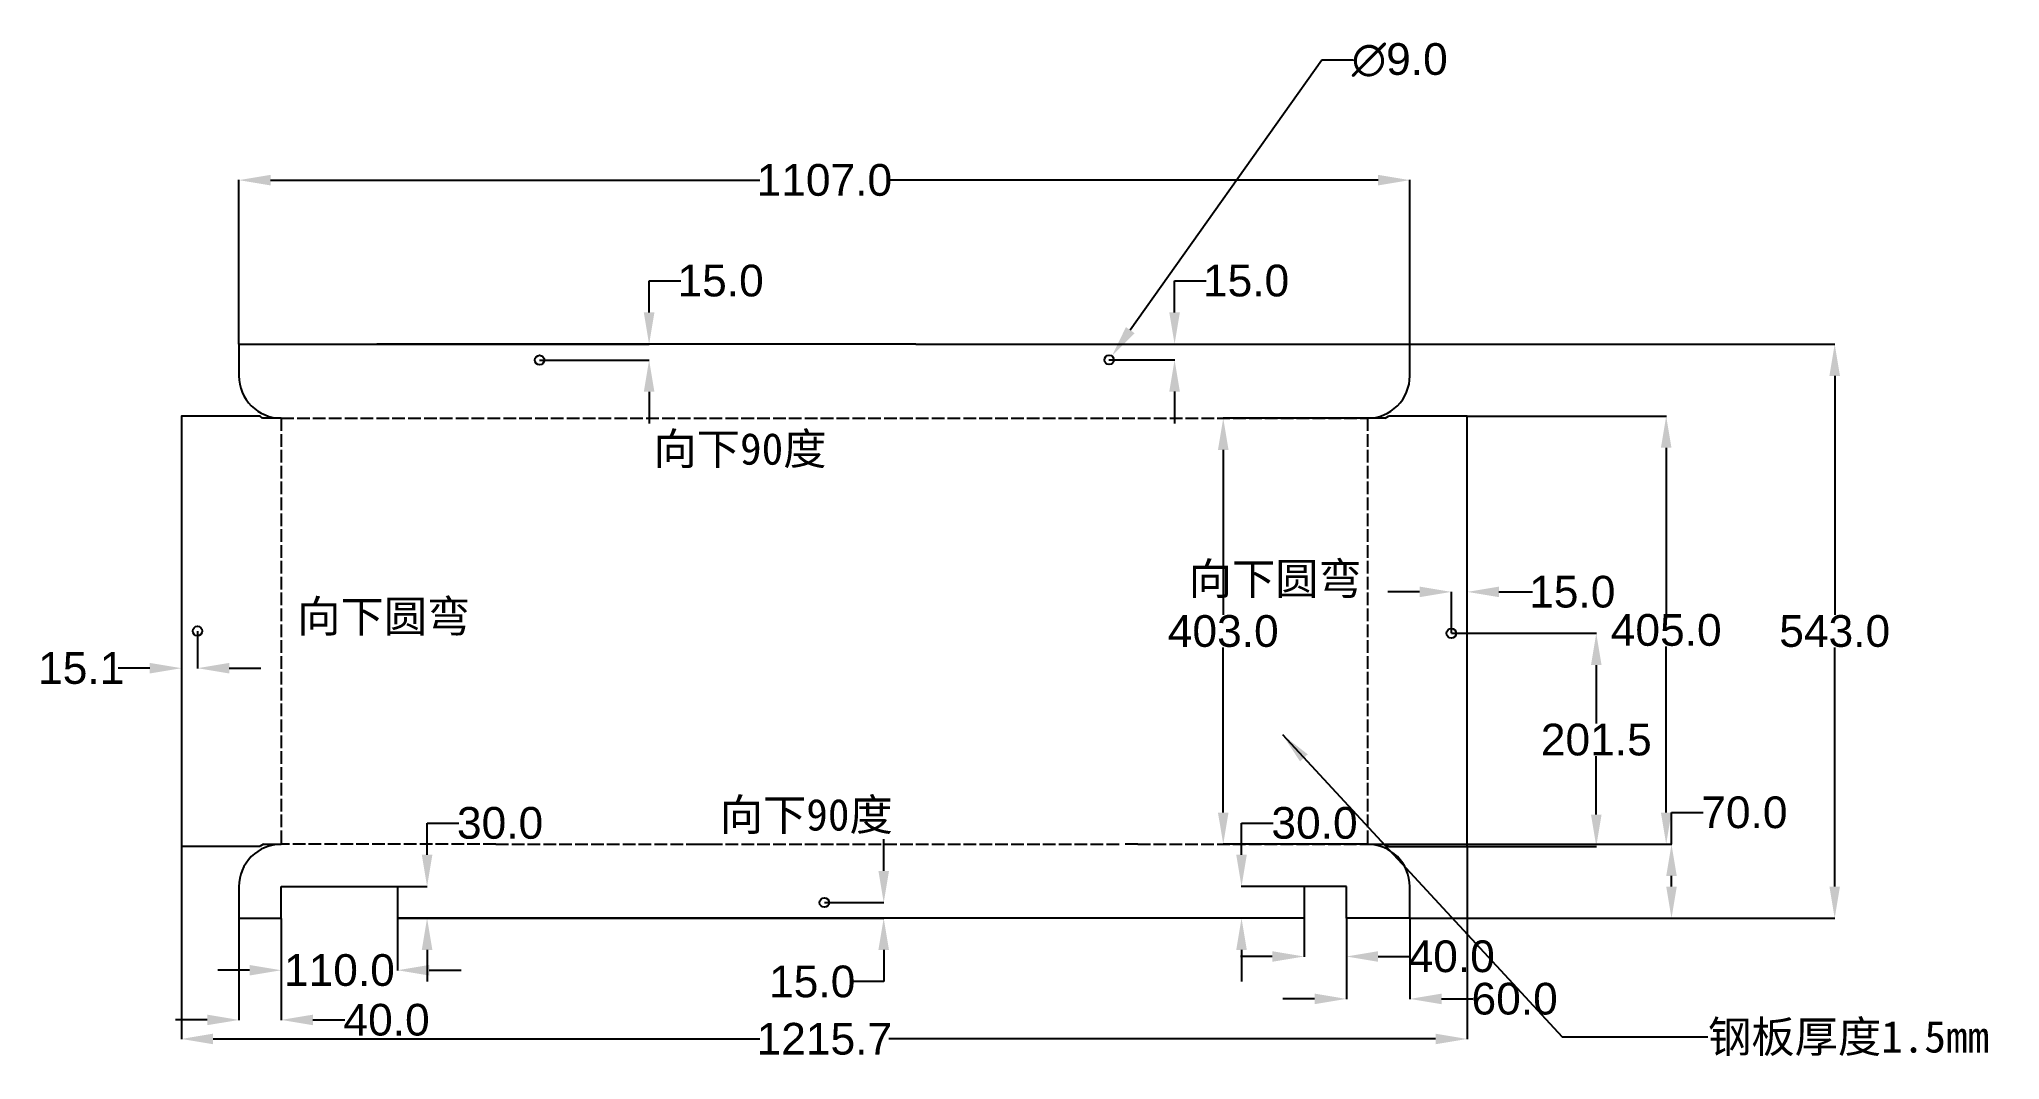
# Model space of a CAD drawing. Header units: millimetres. Extents: x -204 to 1650, y -134 to 832.
import ezdxf

# ---------------------------------------------------------------- set-up
doc = ezdxf.new("R2010")
doc.units = ezdxf.units.MM
doc.header["$PDMODE"] = 35
doc.linetypes.add('ACAD_ISO02W100', pattern=[15, 12, -3])
doc.styles.get("Standard").update_dxf_attribs({"font": 'arial.ttf'})
doc.dimstyles.get("Standard").update_dxf_attribs({"dimtxt": 30, "dimasz": 30, "dimexe": 0.18, "dimexo": 0.0625, "dimgap": 0.09, "dimtad": 0, "dimtih": 1, "dimtoh": 1, "dimdec": 1, "dimzin": 0, "dimdsep": 46, "dimtxsty": 'Standard', "dimcen": 0.09, "dimclrd": 3, "dimclre": 3, "dimclrt": 3, "dimadec": 0, "dimazin": 0, "dimtfac": 1, "dimtdec": 1, "dimtofl": 0, "dimtmove": 0, "dimatfit": 3, "dimfxl": 1, "dimtolj": 1, "dimtzin": 0, "dimarcsym": 0})

# ---------------------------------------------------------------- blocks, each defined once
blk = doc.blocks.new('*D4')
at = {"color": 3, "lineweight": -2, "transparency": 16777216}
for p, q in [((1131.4, 269.5), (1268.5, 269.5)), ((1268.3, 239.5), (1268.3, 184.2)), ((1268.3, 98), (1268.3, 153.3)), ((1131.4, 68), (1268.5, 68))]:
    blk.add_line(p, q, dxfattribs=at)
at = {"color": 3, "transparency": 16777216}
for points in [[(1263.3, 239.5), (1273.3, 239.5), (1268.3, 269.5)], [(1263.3, 98), (1273.3, 98), (1268.3, 68)]]:
    blk.add_solid(points, dxfattribs=at)
at = {"layer": 'Defpoints', "color": 0, "transparency": 16777216}
for p in [(1131.3, 269.5), (1131.3, 68), (1268.3, 68)]:
    blk.add_point(p, dxfattribs=at)
at = {"color": 3, "transparency": 16777216, "insert": (1268.3, 168.8), "char_height": 30, "attachment_point": 5}
blk.add_mtext('\\A1;201.5', dxfattribs=at)
blk = doc.blocks.new('*D9')
at = {"color": 3, "lineweight": -2, "transparency": 16777216}
for p, q in [((-69.4, 67.9), (-69.4, -114.4)), ((1146.3, 67.9), (1146.3, -114.4)), ((-39.4, -114.2), (477.5, -114.2)), ((1116.3, -114.2), (599.4, -114.2))]:
    blk.add_line(p, q, dxfattribs=at)
at = {"color": 3, "transparency": 16777216}
for points in [[(-39.4, -109.2), (-39.4, -119.2), (-69.4, -114.2)], [(1116.3, -109.2), (1116.3, -119.2), (1146.3, -114.2)]]:
    blk.add_solid(points, dxfattribs=at)
at = {"layer": 'Defpoints', "color": 0, "transparency": 16777216}
for p in [(-69.4, 68), (1146.3, 68), (1146.3, -114.2)]:
    blk.add_point(p, dxfattribs=at)
at = {"color": 3, "transparency": 16777216, "insert": (538.5, -114.2), "char_height": 30, "attachment_point": 5}
blk.add_mtext('\\A1;1215.7', dxfattribs=at)
blk = doc.blocks.new('*D10')
at = {"color": 3, "lineweight": -2, "transparency": 16777216}
for p, q in [((-15, 543.1), (-15, 698.4)), ((15, 698.2), (477.6, 698.2)), ((1062, 698.2), (599.4, 698.2)), ((1092, 543.1), (1092, 698.4))]:
    blk.add_line(p, q, dxfattribs=at)
at = {"color": 3, "transparency": 16777216}
for points in [[(15, 703.2), (15, 693.2), (-15, 698.2)], [(1062, 703.2), (1062, 693.2), (1092, 698.2)]]:
    blk.add_solid(points, dxfattribs=at)
at = {"layer": 'Defpoints', "color": 0, "transparency": 16777216}
for p in [(1092, 698.2), (-15, 543), (1092, 543)]:
    blk.add_point(p, dxfattribs=at)
at = {"color": 3, "transparency": 16777216, "insert": (538.5, 698.2), "char_height": 30, "attachment_point": 5}
blk.add_mtext('\\A1;1107.0', dxfattribs=at)
blk = doc.blocks.new('*D11')
at = {"color": 3, "lineweight": -2, "transparency": 16777216}
for p, q in [((1092.1, 543), (1493.9, 543)), ((1493.7, 513), (1493.7, 286.9)), ((1493.7, 30), (1493.7, 256.1)), ((1092.1, 0), (1493.9, 0))]:
    blk.add_line(p, q, dxfattribs=at)
at = {"color": 3, "transparency": 16777216}
for points in [[(1488.7, 513), (1498.7, 513), (1493.7, 543)], [(1488.7, 30), (1498.7, 30), (1493.7, 0)]]:
    blk.add_solid(points, dxfattribs=at)
at = {"layer": 'Defpoints', "color": 0, "transparency": 16777216}
for p in [(1092, 543), (1092, 0), (1493.7, 0)]:
    blk.add_point(p, dxfattribs=at)
at = {"color": 3, "transparency": 16777216, "insert": (1493.7, 271.5), "char_height": 30, "attachment_point": 5}
blk.add_mtext('\\A1;543.0', dxfattribs=at)
blk = doc.blocks.new('*D12')
at = {"color": 3, "lineweight": -2, "transparency": 16777216}
for p, q in [((1008.8, 811.8), (827.7, 556.3)), ((1038.8, 811.8), (1008.8, 811.8)), ((807.7, 528), (807.7, 528.2)), ((807.7, 528.1), (807.8, 528.1))]:
    blk.add_line(p, q, dxfattribs=at)
at = {"color": 3, "transparency": 16777216}
blk.add_solid([(823.6, 559.2), (831.8, 553.4), (810.4, 531.8)], dxfattribs=at)
at = {"layer": 'Defpoints', "color": 0, "transparency": 16777216}
for p in [(805.1, 524.5), (810.4, 531.8)]:
    blk.add_point(p, dxfattribs=at)
at = {"color": 3, "transparency": 16777216, "insert": (1082.5, 811.8), "char_height": 30, "attachment_point": 5}
blk.add_mtext('\\A1;∅9.0', dxfattribs=at)
blk = doc.blocks.new('*D14')
at = {"color": 3, "lineweight": -2, "transparency": 16777216}
for p, q in [((1051.9, 473), (915.4, 473)), ((915.6, 443), (915.6, 286.9)), ((915.6, 100), (915.6, 256.1)), ((1051.9, 70), (915.4, 70))]:
    blk.add_line(p, q, dxfattribs=at)
at = {"color": 3, "transparency": 16777216}
for points in [[(910.6, 443), (920.6, 443), (915.6, 473)], [(910.6, 100), (920.6, 100), (915.6, 70)]]:
    blk.add_solid(points, dxfattribs=at)
at = {"layer": 'Defpoints', "color": 0, "transparency": 16777216}
for p in [(1052, 473), (915.6, 70), (1052, 70)]:
    blk.add_point(p, dxfattribs=at)
at = {"color": 3, "transparency": 16777216, "insert": (915.6, 271.5), "char_height": 30, "attachment_point": 5}
blk.add_mtext('\\A1;403.0', dxfattribs=at)
blk = doc.blocks.new('*D16')
at = {"color": 3, "lineweight": -2, "transparency": 16777216}
for p, q in [((1339.4, 70), (1339.4, 100)), ((1339.4, 100), (1369.4, 100)), ((1052.1, 70), (1339.6, 70)), ((1339.4, 30), (1339.4, 40)), ((1092.1, 0), (1339.6, 0))]:
    blk.add_line(p, q, dxfattribs=at)
at = {"color": 3, "transparency": 16777216}
for points in [[(1334.4, 40), (1344.4, 40), (1339.4, 70)], [(1334.4, 30), (1344.4, 30), (1339.4, 0)]]:
    blk.add_solid(points, dxfattribs=at)
at = {"layer": 'Defpoints', "color": 0, "transparency": 16777216}
for p in [(1052, 70), (1339.4, 70), (1092.1, 0)]:
    blk.add_point(p, dxfattribs=at)
at = {"color": 3, "transparency": 16777216, "insert": (1408.3, 100), "char_height": 30, "attachment_point": 5}
blk.add_mtext('\\A1;70.0', dxfattribs=at)
blk = doc.blocks.new('*D18')
at = {"color": 3, "lineweight": -2, "transparency": 16777216}
for p, q in [((1101.3, 308.7), (1071.3, 308.7)), ((1131.3, 269.6), (1131.3, 308.9)), ((1146.3, 269.6), (1146.3, 308.9)), ((1176.3, 308.7), (1208, 308.7))]:
    blk.add_line(p, q, dxfattribs=at)
at = {"color": 3, "transparency": 16777216}
for points in [[(1101.3, 313.7), (1101.3, 303.7), (1131.3, 308.7)], [(1176.3, 313.7), (1176.3, 303.7), (1146.3, 308.7)]]:
    blk.add_solid(points, dxfattribs=at)
at = {"layer": 'Defpoints', "color": 0, "transparency": 16777216}
for p in [(1146.3, 308.7), (1131.3, 269.5), (1146.3, 269.5)]:
    blk.add_point(p, dxfattribs=at)
at = {"color": 3, "transparency": 16777216, "insert": (1245.6, 308.7), "char_height": 30, "attachment_point": 5}
blk.add_mtext('\\A1;15.0', dxfattribs=at)
blk = doc.blocks.new('*D19')
at = {"color": 3, "lineweight": -2, "transparency": 16777216}
for p, q in [((372.8, 573), (372.8, 603)), ((372.8, 603), (402.8, 603)), ((-14.9, 543), (373, 543)), ((269.3, 528), (373, 528)), ((372.8, 498), (372.8, 468))]:
    blk.add_line(p, q, dxfattribs=at)
at = {"color": 3, "transparency": 16777216}
for points in [[(367.8, 573), (377.8, 573), (372.8, 543)], [(367.8, 498), (377.8, 498), (372.8, 528)]]:
    blk.add_solid(points, dxfattribs=at)
at = {"layer": 'Defpoints', "color": 0, "transparency": 16777216}
for p in [(-15, 543), (372.8, 543), (269.3, 528)]:
    blk.add_point(p, dxfattribs=at)
at = {"color": 3, "transparency": 16777216, "insert": (440.4, 603), "char_height": 30, "attachment_point": 5}
blk.add_mtext('\\A1;15.0', dxfattribs=at)
blk = doc.blocks.new('*D21')
at = {"color": 3, "lineweight": -2, "transparency": 16777216}
for p, q in [((-15, -0.1), (-15, -96.4)), ((25, -0.1), (25, -96.4)), ((-45, -96.2), (-75, -96.2)), ((55, -96.2), (85, -96.2))]:
    blk.add_line(p, q, dxfattribs=at)
at = {"color": 3, "transparency": 16777216}
for points in [[(-45, -91.2), (-45, -101.2), (-15, -96.2)], [(55, -91.2), (55, -101.2), (25, -96.2)]]:
    blk.add_solid(points, dxfattribs=at)
at = {"layer": 'Defpoints', "color": 0, "transparency": 16777216}
for p in [(-15, 0), (25, 0), (25, -96.2)]:
    blk.add_point(p, dxfattribs=at)
at = {"color": 3, "transparency": 16777216, "insert": (124.6, -96.2), "char_height": 30, "attachment_point": 5}
blk.add_mtext('\\A1;40.0', dxfattribs=at)
blk = doc.blocks.new('*D22')
at = {"color": 3, "lineweight": -2, "transparency": 16777216}
for p, q in [((25, -0.1), (25, -49.3)), ((135, -0.1), (135, -49.3)), ((-5, -49.2), (-35, -49.2)), ((165, -49.2), (195, -49.2))]:
    blk.add_line(p, q, dxfattribs=at)
at = {"color": 3, "transparency": 16777216}
for points in [[(-5, -44.2), (-5, -54.2), (25, -49.2)], [(165, -44.2), (165, -54.2), (135, -49.2)]]:
    blk.add_solid(points, dxfattribs=at)
at = {"layer": 'Defpoints', "color": 0, "transparency": 16777216}
for p in [(135, 0), (25, -0.1), (135, -49.2)]:
    blk.add_point(p, dxfattribs=at)
at = {"color": 3, "transparency": 16777216, "insert": (80, -49.2), "char_height": 30, "attachment_point": 5}
blk.add_mtext('\\A1;110.0', dxfattribs=at)
blk = doc.blocks.new('*D23')
at = {"color": 3, "lineweight": -2, "transparency": 16777216}
for p, q in [((162.9, 60), (162.9, 90)), ((162.9, 90), (192.9, 90)), ((135.1, 30), (163.1, 30)), ((135.1, 0), (163.1, 0)), ((162.9, -30), (162.9, -60))]:
    blk.add_line(p, q, dxfattribs=at)
at = {"color": 3, "transparency": 16777216}
for points in [[(157.9, 60), (167.9, 60), (162.9, 30)], [(157.9, -30), (167.9, -30), (162.9, 0)]]:
    blk.add_solid(points, dxfattribs=at)
at = {"layer": 'Defpoints', "color": 0, "transparency": 16777216}
for p in [(135, 30), (162.9, 30), (135, 0)]:
    blk.add_point(p, dxfattribs=at)
at = {"color": 3, "transparency": 16777216, "insert": (231.9, 90), "char_height": 30, "attachment_point": 5}
blk.add_mtext('\\A1;30.0', dxfattribs=at)
blk = doc.blocks.new('*D24')
at = {"color": 3, "lineweight": -2, "transparency": 16777216}
for p, q in [((1032, -0.1), (1032, -76.5)), ((1092, -0.1), (1092, -76.5)), ((1002, -76.3), (972, -76.3)), ((1122, -76.3), (1152, -76.3))]:
    blk.add_line(p, q, dxfattribs=at)
at = {"color": 3, "transparency": 16777216}
for points in [[(1002, -71.3), (1002, -81.3), (1032, -76.3)], [(1122, -71.3), (1122, -81.3), (1092, -76.3)]]:
    blk.add_solid(points, dxfattribs=at)
at = {"layer": 'Defpoints', "color": 0, "transparency": 16777216}
for p in [(1032, 0), (1092, 0), (1092, -76.3)]:
    blk.add_point(p, dxfattribs=at)
at = {"color": 3, "transparency": 16777216, "insert": (1191.1, -76.3), "char_height": 30, "attachment_point": 5}
blk.add_mtext('\\A1;60.0', dxfattribs=at)
blk = doc.blocks.new('*D25')
at = {"color": 3, "lineweight": -2, "transparency": 16777216}
for p, q in [((992, -0.1), (992, -36.4)), ((1032, -0.1), (1032, -36.4)), ((962, -36.2), (932, -36.2)), ((1062, -36.2), (1092, -36.2))]:
    blk.add_line(p, q, dxfattribs=at)
at = {"color": 3, "transparency": 16777216}
for points in [[(962, -31.2), (962, -41.2), (992, -36.2)], [(1062, -31.2), (1062, -41.2), (1032, -36.2)]]:
    blk.add_solid(points, dxfattribs=at)
at = {"layer": 'Defpoints', "color": 0, "transparency": 16777216}
for p in [(992, 0), (1032, -0.1), (1032, -36.2)]:
    blk.add_point(p, dxfattribs=at)
at = {"color": 3, "transparency": 16777216, "insert": (1131.6, -36.2), "char_height": 30, "attachment_point": 5}
blk.add_mtext('\\A1;40.0', dxfattribs=at)
blk = doc.blocks.new('*D26')
at = {"color": 3, "lineweight": -2, "transparency": 16777216}
for p, q in [((932.9, 60), (932.9, 90)), ((932.9, 90), (962.9, 90)), ((991.9, 30), (932.7, 30)), ((991.9, 0), (932.7, 0)), ((932.9, -30), (932.9, -60))]:
    blk.add_line(p, q, dxfattribs=at)
at = {"color": 3, "transparency": 16777216}
for points in [[(927.9, 60), (937.9, 60), (932.9, 30)], [(927.9, -30), (937.9, -30), (932.9, 0)]]:
    blk.add_solid(points, dxfattribs=at)
at = {"layer": 'Defpoints', "color": 0, "transparency": 16777216}
for p in [(932.9, 30), (992, 30), (992, 0)]:
    blk.add_point(p, dxfattribs=at)
at = {"color": 3, "transparency": 16777216, "insert": (1001.9, 90), "char_height": 30, "attachment_point": 5}
blk.add_mtext('\\A1;30.0', dxfattribs=at)
blk = doc.blocks.new('*D27')
at = {"color": 3, "lineweight": -2, "transparency": 16777216}
for p, q in [((594.6, 44.8), (594.6, 74.8)), ((538.6, 14.8), (594.8, 14.8)), ((135.1, 0), (594.8, 0)), ((594.6, -30), (594.6, -60)), ((594.6, -60), (564.6, -60))]:
    blk.add_line(p, q, dxfattribs=at)
at = {"color": 3, "transparency": 16777216}
for points in [[(589.6, 44.8), (599.6, 44.8), (594.6, 14.8)], [(589.6, -30), (599.6, -30), (594.6, 0)]]:
    blk.add_solid(points, dxfattribs=at)
at = {"layer": 'Defpoints', "color": 0, "transparency": 16777216}
for p in [(135, 0), (538.5, 14.8), (594.6, 0)]:
    blk.add_point(p, dxfattribs=at)
at = {"color": 3, "transparency": 16777216, "insert": (527, -60), "char_height": 30, "attachment_point": 5}
blk.add_mtext('\\A1;15.0', dxfattribs=at)
blk = doc.blocks.new('*D28')
at = {"color": 3, "lineweight": -2, "transparency": 16777216}
for p, q in [((-69.3, 475), (-69.3, 236.3)), ((-54.2, 271.6), (-54.2, 236.3)), ((-99.3, 236.5), (-129.3, 236.5)), ((-24.2, 236.5), (5.8, 236.5))]:
    blk.add_line(p, q, dxfattribs=at)
at = {"color": 3, "transparency": 16777216}
for points in [[(-99.3, 241.5), (-99.3, 231.5), (-69.3, 236.5)], [(-24.2, 241.5), (-24.2, 231.5), (-54.2, 236.5)]]:
    blk.add_solid(points, dxfattribs=at)
at = {"layer": 'Defpoints', "color": 0, "transparency": 16777216}
for p in [(-69.3, 475), (-54.2, 271.7), (-69.3, 236.5)]:
    blk.add_point(p, dxfattribs=at)
at = {"color": 3, "transparency": 16777216, "insert": (-164.1, 236.5), "char_height": 30, "attachment_point": 5}
blk.add_mtext('\\A1;15.1', dxfattribs=at)
blk = doc.blocks.new('*D29')
at = {"color": 3, "lineweight": -2, "transparency": 16777216}
for p, q in [((869.6, 573), (869.6, 603)), ((869.6, 603), (899.6, 603)), ((713.9, 543), (869.8, 543)), ((807.8, 528.1), (869.8, 528.1)), ((869.6, 498.1), (869.6, 468.1))]:
    blk.add_line(p, q, dxfattribs=at)
at = {"color": 3, "transparency": 16777216}
for points in [[(864.6, 573), (874.6, 573), (869.6, 543)], [(864.6, 498.1), (874.6, 498.1), (869.6, 528.1)]]:
    blk.add_solid(points, dxfattribs=at)
at = {"layer": 'Defpoints', "color": 0, "transparency": 16777216}
for p in [(713.8, 543), (869.6, 543), (807.7, 528.1)]:
    blk.add_point(p, dxfattribs=at)
at = {"color": 3, "transparency": 16777216, "insert": (937.2, 603), "char_height": 30, "attachment_point": 5}
blk.add_mtext('\\A1;15.0', dxfattribs=at)
blk = doc.blocks.new('*D30')
at = {"color": 3, "lineweight": -2, "transparency": 16777216}
for p, q in [((1146.4, 475), (1334.6, 475)), ((1334.4, 445), (1334.4, 287.9)), ((1334.4, 100), (1334.4, 257.1)), ((1146.4, 70), (1334.6, 70))]:
    blk.add_line(p, q, dxfattribs=at)
at = {"color": 3, "transparency": 16777216}
for points in [[(1329.4, 445), (1339.4, 445), (1334.4, 475)], [(1329.4, 100), (1339.4, 100), (1334.4, 70)]]:
    blk.add_solid(points, dxfattribs=at)
at = {"layer": 'Defpoints', "color": 0, "transparency": 16777216}
for p in [(1146.3, 475), (1146.3, 70), (1334.4, 70)]:
    blk.add_point(p, dxfattribs=at)
at = {"color": 3, "transparency": 16777216, "insert": (1334.4, 272.5), "char_height": 30, "attachment_point": 5}
blk.add_mtext('\\A1;405.0', dxfattribs=at)

msp = doc.modelspace()

# ---------------------------------------------------------------- linework, layer by layer
for p, q in [((-14.99, 543.01), (115.31, 543.01)), ((625.09, 543.01), (713.85, 543.01)), ((713.85, 543.01), (1092.01, 543.01)), ((7.18, 473.02), (4.99, 475.02)), ((1068.78, 472.99), (1072, 475)), ((8.21, 70.02), (4.99, 68.02)), ((1069.81, 70), (1072, 68))]:
    msp.add_line(p, q)
at = {"color": 4, "linetype": 'ACAD_ISO02W100'}
for p, q in [((24.99, 473.02), (1052.01, 473.01)), ((25, 473), (24.99, 70)), ((1052, 472.99), (1052, 70)), ((227.88, 70), (24.99, 70.02)), ((24.99, 70), (25, 70)), ((227.88, 70), (430.09, 70)), ((415.09, 70), (819.74, 70)), ((834.74, 70), (819.74, 70)), ((834.74, 70), (1052, 70))]:
    msp.add_line(p, q, dxfattribs=at)
at = {"color": 0}
for p, q in [((25, 0), (25, 30)), ((25, 30), (135, 30)), ((135, 30), (135, 0)), ((1032, 30), (992, 30)), ((992, 30), (992, 0)), ((1032, 0), (1032, 30)), ((992, 0), (135, 0)), ((1092, 0), (1032, 0))]:
    msp.add_line(p, q, dxfattribs=at)
for points in [[(-14.99, 543.01), (-14.99, 513.01, 0.4142136), (25.01, 473.01)], [(1052.01, 473.01, 0.4142136), (1092.01, 513.01), (1092.01, 543.01)], [(25, 70, 0.4142136), (-15, 30), (-15, 0), (25, 0)], [(1092, 0), (1092, 30, 0.4142136), (1052, 70)]]:
    msp.add_lwpolyline(points, format="xyb")
for points in [[(625.09, 543.01), (115.31, 543.01)], [(4.99, 475.02), (-69.31, 475.02), (-69.31, 68.02)], [(24.99, 473.02), (7.18, 473.02)], [(1068.78, 472.99), (1052, 472.99)], [(1072, 68), (1146.3, 68), (1146.3, 475)], [(1146.3, 475), (1072, 475)], [(-69.31, 68.02), (4.99, 68.02)], [(8.21, 70.02), (24.99, 70.02)], [(1052, 70), (1069.81, 70)]]:
    msp.add_lwpolyline(points)
for centre in [(269.25, 527.99), (807.75, 528.14), (-54.21, 271.66), (1131.3, 269.5), (538.5, 14.83)]:
    msp.add_circle(centre, 4.5)

# ---------------------------------------------------------------- texts
at = {"color": 4, "char_height": 30, "width": 379.386, "attachment_point": 1}
for s, insert in [('{\\fSimSun|b0|i0|c134|p2;向下90度}', (376.94, 459.04)), ('{\\fSimSun|b0|i0|c134|p2;向下圆弯}', (882.89, 336.17)), ('{\\fSimSun|b0|i0|c134|p2;向下圆弯}', (40.1, 300.63)), ('{\\fSimSun|b0|i0|c134|p2;向下90度}', (439.56, 112.96))]:
    msp.add_mtext(s, dxfattribs=dict(at, insert=insert))
at = {"color": 3, "insert": (1373.95, -97.07), "char_height": 30, "width": 379.386, "attachment_point": 1}
msp.add_mtext('{\\fSimSun|b0|i0|c134|p2;钢板厚度1.5mm}', dxfattribs=at)

# ---------------------------------------------------------------- dimensions: what is measured, and where the dimension line sits
dim = msp.add_diameter_dim_2p(p1=(805.15, 524.46), p2=(810.35, 531.81), dimstyle='Standard')
dim.commit()
dim.dimension.update_dxf_attribs({"geometry": '*D12', "text_midpoint": (1082.51, 811.83), "dimtype": 163})
for base, p1, p2, picture, middle in [((1092.01, 698.18), (-14.99, 543.01), (1092.01, 543.01), '*D10', (538.51, 698.18)), ((1146.3, -114.24), (-69.37, 67.99), (1146.3, 68), '*D9', (538.46, -114.24))]:
    dim = msp.add_linear_dim(base=base, p1=p1, p2=p2, dimstyle='Standard')
    dim.commit()
    dim.dimension.update_dxf_attribs({"geometry": picture, "text_midpoint": middle})
at = {"color": 3}
for base, p1, p2, picture, middle in [((372.8, 543.01), (269.25, 527.99), (-14.99, 543.01), '*D19', (440.39, 603.01)), ((915.62, 70), (1052.01, 473.01), (1052, 70), '*D14', (915.62, 271.5)), ((1334.44, 70), (1146.3, 475), (1146.3, 70), '*D30', (1334.44, 272.5)), ((1339.44, 70), (1092.06, 0), (1052, 70), '*D16', (1408.32, 100)), ((162.92, 30), (135, 0), (135, 30), '*D23', (231.91, 90)), ((932.91, 30), (992, 0), (992, 30), '*D26', (1001.9, 90))]:
    dim = msp.add_linear_dim(base=base, p1=p1, p2=p2, angle=90, dimstyle='Standard', dxfattribs=at)
    dim.commit()
    dim.dimension.update_dxf_attribs({"geometry": picture, "text_midpoint": middle})
dim = msp.add_linear_dim(base=(869.6, 543.01), p1=(807.75, 528.14), p2=(713.85, 543.01), angle=90, text='15.0', dimstyle='Standard', dxfattribs=at)
dim.commit()
dim.dimension.update_dxf_attribs({"geometry": '*D29', "text_midpoint": (937.19, 603.01), "dimtype": 160})
dim = msp.add_linear_dim(base=(1493.69, 0), p1=(1092.01, 543.01), p2=(1092, 0), angle=90, dimstyle='Standard')
dim.commit()
dim.dimension.update_dxf_attribs({"geometry": '*D11', "text_midpoint": (1493.69, 271.5), "dimtype": 160})
for base, p1, p2, picture, middle in [((-69.31, 236.47), (-54.21, 271.66), (-69.31, 475.02), '*D28', (-164.06, 236.47)), ((25, -96.17), (-15, 0), (25, 0), '*D21', (124.61, -96.17)), ((135, -49.16), (25, -0.06), (135, 0), '*D22', (80, -49.16)), ((1032, -36.25), (992, 0), (1032, -0.06), '*D25', (1131.61, -36.25)), ((1092, -76.34), (1032, 0), (1092, 0), '*D24', (1191.08, -76.34))]:
    dim = msp.add_linear_dim(base=base, p1=p1, p2=p2, dimstyle='Standard', dxfattribs=at)
    dim.commit()
    dim.dimension.update_dxf_attribs({"geometry": picture, "text_midpoint": middle})
dim = msp.add_linear_dim(base=(1146.3, 308.69), p1=(1131.3, 269.5), p2=(1146.3, 269.5), dimstyle='Standard', dxfattribs=at)
dim.commit()
dim.dimension.update_dxf_attribs({"geometry": '*D18', "text_midpoint": (1245.56, 308.69), "dimtype": 160})
dim = msp.add_linear_dim(base=(1268.33, 68), p1=(1131.3, 269.5), p2=(1131.3, 68), angle=90, dimstyle='Standard')
dim.commit()
dim.dimension.update_dxf_attribs({"geometry": '*D4', "text_midpoint": (1268.33, 168.75)})
dim = msp.add_linear_dim(base=(594.64, 0), p1=(538.5, 14.83), p2=(135, 0), angle=90, text='15.0', dimstyle='Standard', dxfattribs=at)
dim.commit()
dim.dimension.update_dxf_attribs({"geometry": '*D27', "text_midpoint": (527.05, -60)})

# ---------------------------------------------------------------- leaders
at = {"annotation_type": 0, "has_hookline": 1, "hookline_direction": 0, "text_width": 275.83}
msp.add_leader([(971.48, 173.72), (1235.9, -112.07), (1373.86, -112.07)], dimstyle='Standard', override={"dimgap": 0.09, "dimtad": 0}, dxfattribs=at)

doc.saveas('drawing.dxf')
